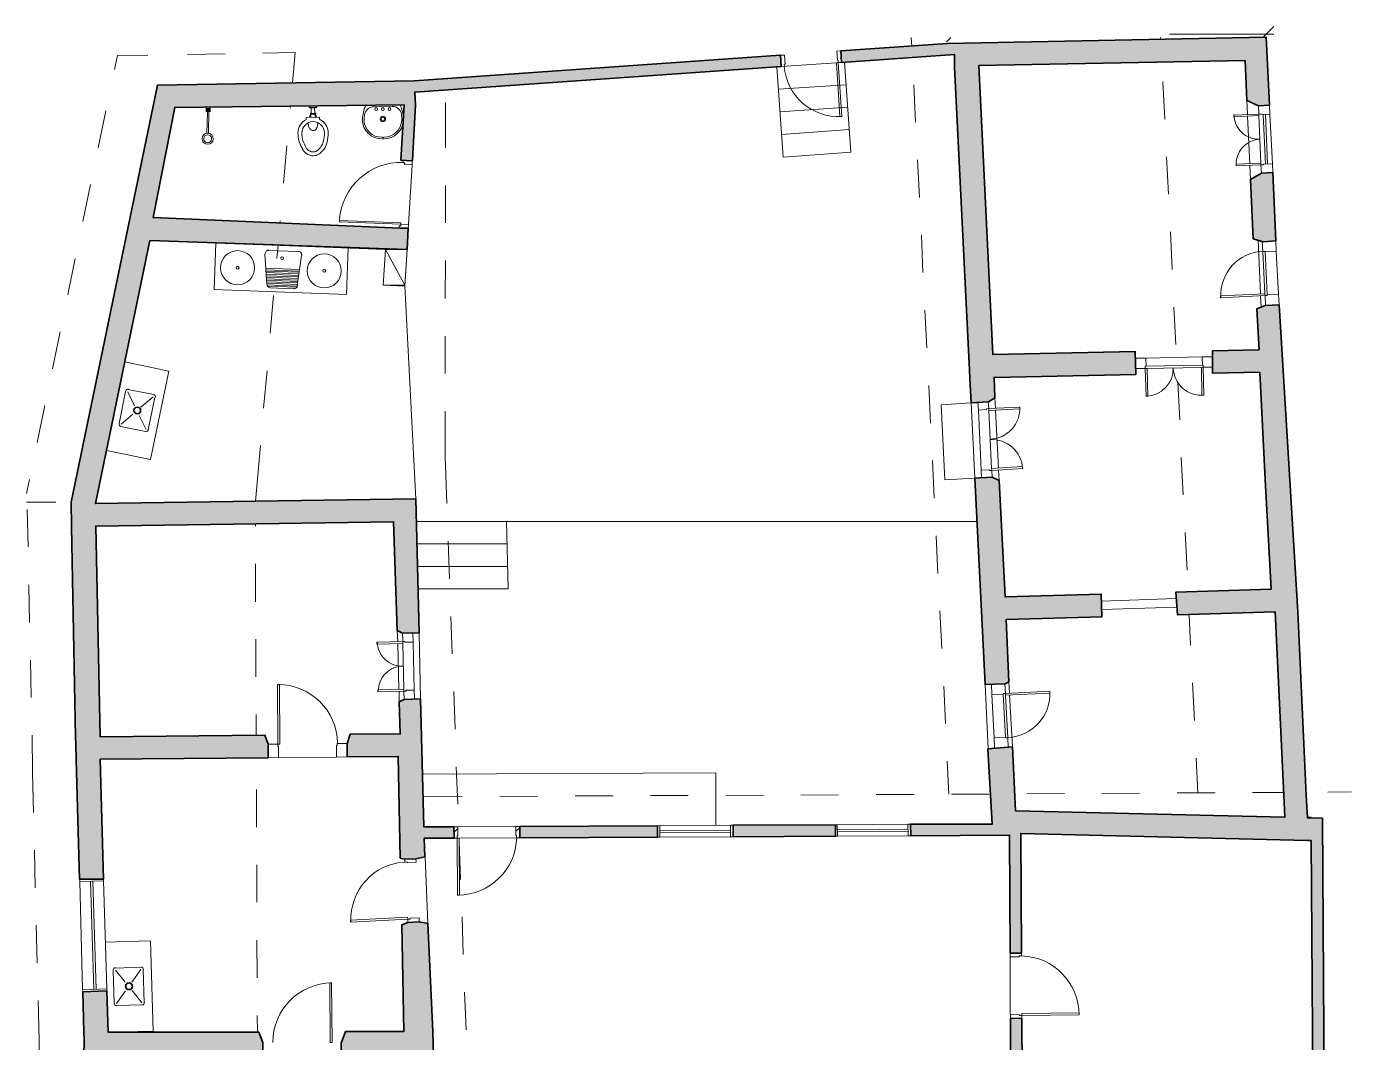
# Model space of a CAD drawing. Header units: millimetres. Extents: x 23597 to 41207, y -35756 to -8711.
# Drawn here: x 23597 to 41207, y -22216 to -8711 of the extents above; entities that cross this region are included whole.
import ezdxf

# ---------------------------------------------------------------- set-up
doc = ezdxf.new("R2010")
doc.units = ezdxf.units.MM
doc.layers.get('0').update_dxf_attribs({"color": 250, "lineweight": 25})
for name, color, linetype, lineweight in [('A-ALV-___-___-EXI', 250, 'Continuous', 35), ('A-COB-___-___-EXI', 250, 'Continuous', 25), ('A-ESC-___-___-EXI', 250, 'Continuous', 25), ('A-JAN-___-___-EXI', 250, 'Continuous', 25), ('A-MOB-___-___-EXI', 250, 'Continuous', 25), ('A-PIS-___-___-EXI', 250, 'Continuous', 25), ('A-POR-___-___-EXI', 250, 'Continuous', 25)]:
    doc.layers.add(name, color=color, linetype=linetype, lineweight=lineweight)

msp = doc.modelspace()

# ---------------------------------------------------------------- hatches: boundary and pattern name
at = {"layer": 'A-ALV-___-___-EXI'}
h = msp.add_hatch(color=11, dxfattribs=at)
h.paths.add_polyline_path([(41100, -34397), (40965, -28580), (40799, -24833), (40651, -24828), (40723, -24041), (40575, -24028), (40499, -24828), (39330, -24799), (39322, -25121), (40490, -25146), (40626, -28376), (39813, -28376), (39821, -28694), (40634, -28702), (40770, -34071), (39517, -34058), (39517, -34384)])
h.paths.add_polyline_path([(38708, -34376), (38708, -34050), (37133, -34035), (37103, -32830), (37023, -32834), (36883, -32839), (36803, -32843), (36833, -34041), (35823, -34037), (35770, -34138), (35770, -34359)])
h.paths.add_polyline_path([(33945, -34354), (34830, -34354), (34830, -34134), (34779, -34033), (33996, -34033), (33945, -34134), (33945, -34274)])
h.paths.add_polyline_path([(33009, -34350), (33010, -34130), (32954, -34028), (31930, -34024), (31896, -32830), (31594, -32842), (31629, -34033), (31189, -34028), (31138, -34164), (31138, -34346), (32676, -34349)])
h.paths.add_polyline_path([(29838, -34346), (29838, -34164), (29784, -34014), (29360, -34014), (29309, -32614), (29093, -32627), (29013, -32669), (29059, -34024), (28513, -34024), (28462, -34126), (28467, -34346)])
h.paths.add_polyline_path([(24690, -34346), (25825, -34346), (25825, -34126), (25770, -34024), (24999, -34024), (24792, -28728), (26511, -28719), (26511, -28579), (26408, -28402), (24792, -28410), (24660, -25171), (26273, -25154), (26324, -25057), (26320, -24837), (24656, -24850), (24682, -22398), (26739, -22398), (26739, -22216), (26684, -22077), (24682, -22081), (24665, -21530), (24347, -21543), (24360, -22081), (24364, -22182), (24360, -22398), (24336, -24873), (24334, -24913), (24334, -25057), (24339, -25171), (24410, -27032)])
h.paths.add_polyline_path([(26760, -34346), (27527, -34346), (27527, -34126), (27467, -34022), (26807, -34022), (26760, -34126)])
h.paths.add_polyline_path([(31561, -31522), (31642, -31518), (31710, -31518), (31862, -31509), (31786, -28694), (36705, -28673), (36773, -31514), (37074, -31514), (37006, -28664), (37819, -28664), (37810, -28352), (36985, -28345), (36942, -27267), (36824, -27229), (36642, -27237), (36684, -28342), (31091, -28293), (31091, -28702), (31485, -28702)])
h.paths.add_polyline_path([(29042, -31285), (29186, -31281), (29262, -31277), (29174, -28698), (29771, -28698), (29771, -28376), (29174, -28381), (29131, -27390), (28949, -27394), (28814, -27453), (28852, -28389), (27878, -28393), (27781, -28575), (27781, -28715), (28873, -28711), (28960, -31250)])
h.paths.add_polyline_path([(28911, -26298), (29093, -26289), (29089, -26255), (29042, -25099), (30037, -25095), (30033, -24773), (29017, -24782), (29004, -22394), (28996, -22072), (28932, -20633), (28814, -20612), (28666, -20620), (28585, -20650), (28610, -22072), (27836, -22072), (27781, -22223), (27781, -22394), (28750, -22394), (28687, -24803), (27218, -24820), (27220, -25040), (27273, -25138), (28721, -25121), (28767, -26255)])
h.paths.add_polyline_path([(36604, -26188), (36786, -26179), (36900, -26132), (36862, -25074), (38482, -25074), (38497, -25100), (38500, -24782), (38052, -24769), (38039, -22779), (39635, -22818), (39504, -24193), (39606, -24198), (39732, -22820), (40685, -22843), (40613, -23630), (40761, -23643), (40842, -22784), (40821, -19235), (40622, -19230), (40604, -18884), (40495, -16492), (40245, -12411), (40060, -12422), (39948, -12466), (39978, -13008), (39360, -13021), (39360, -13321), (39987, -13308), (40139, -16192), (38873, -16230), (38893, -16530), (40194, -16492), (40306, -18929), (40321, -19223), (36742, -19138), (36700, -18287), (36375, -18311), (36432, -19312), (35346, -19316), (35351, -19469), (36663, -19460), (36672, -21027), (36820, -21027), (36811, -19439), (40622, -19532), (40672, -19532), (40694, -22690), (36828, -22602), (36824, -21894), (36676, -21899), (36680, -22813), (36828, -22813), (36828, -22750), (37891, -22775), (37899, -24765), (36841, -24740), (36832, -23512), (36682, -23513), (36688, -24752), (36375, -24752), (36375, -25015), (36397, -25074), (36561, -25074)])
h.paths.add_polyline_path([(31358, -25091), (32730, -25087), (32755, -25023), (32751, -24845), (32751, -24761), (31358, -24765), (31358, -25023)])
h.paths.add_polyline_path([(33623, -25078), (35507, -25078), (35528, -25010), (35524, -24841), (35524, -24757), (33602, -24757), (33602, -25023)])
h.paths.add_polyline_path([(24301, -20044), (24622, -20044), (24576, -18452), (26807, -18431), (26807, -18251), (26765, -18131), (24576, -18152), (24516, -15353), (28475, -15294), (28522, -16742), (28594, -16776), (28814, -16772), (28771, -14989), (24512, -15053), (25236, -11556), (28657, -11674), (28670, -11391), (28562, -11391), (25279, -11251), (25566, -9786), (28615, -9752), (28572, -10489), (28721, -10497), (28725, -10489), (28767, -9752), (28756, -9583), (33627, -9244), (33619, -9092), (28747, -9434), (25338, -9490), (24190, -15032), (24195, -15357), (24250, -18156), (24254, -18249), (24258, -18461)])
h.paths.add_polyline_path([(28623, -19778), (28771, -19773), (28890, -19748), (28881, -19502), (29279, -19498), (29278, -19348), (28876, -19348), (28835, -17648), (28615, -17657), (28551, -17690), (28564, -18114), (27899, -18118), (27857, -18241), (27857, -18419), (28538, -18414), (28564, -19765), (28599, -19774)])
h.paths.add_polyline_path([(30152, -19494), (31985, -19485), (31985, -19337), (30152, -19346)])
h.paths.add_polyline_path([(32988, -19481), (34347, -19473), (34347, -19325), (32988, -19329)])
h.paths.add_polyline_path([(36337, -17458), (36602, -17448), (36655, -17424), (36616, -16594), (37891, -16556), (37882, -16256), (36603, -16294), (36523, -14748), (36430, -14701), (36202, -14714), (36295, -16597)])
h.paths.add_polyline_path([(36151, -13715), (36384, -13702), (36467, -13648), (36456, -13376), (38340, -13338), (38333, -13033), (36439, -13071), (36255, -9231), (39792, -9164), (39817, -9693), (39970, -9765), (40118, -9756), (40075, -8855), (35837, -8939), (34419, -9037), (34428, -9189), (35931, -9083), (35931, -9253), (36133, -13367), (36134, -13392)])
h.paths.add_polyline_path([(40032, -11572), (40202, -11560), (40160, -10654), (40012, -10662), (39864, -10743), (39902, -11535)])

# ---------------------------------------------------------------- linework, layer by layer
at = {"color": 28, "lineweight": 9}
msp.add_line((26638, -15019), (26638, -15021), dxfattribs=at)
at = {"layer": 'A-ALV-___-___-EXI', "color": 28, "lineweight": 9}
for p, q in [((35931, -9164), (35929, -9083)), ((30208, -9331), (30211, -9329)), ((30646, -9300), (30647, -9299)), ((30932, -9280), (30935, -9278)), ((36255, -9231), (36951, -9219)), ((36951, -9219), (36913, -9219)), ((36933, -9218), (36951, -9219)), ((38027, -9197), (38031, -9197)), ((39792, -9164), (38031, -9197)), ((25283, -9752), (25338, -9490)), ((28760, -9433), (28763, -9430)), ((29052, -9412), (29055, -9409)), ((29198, -9402), (29199, -9401)), ((29484, -9382), (29487, -9380)), ((29922, -9351), (29923, -9350)), ((30050, -9494), (30051, -9493)), ((25174, -10280), (25270, -9816)), ((25270, -9816), (25274, -9786)), ((25270, -9816), (25270, -9817)), ((25270, -9816), (25270, -9817)), ((25274, -9786), (25276, -9786)), ((25279, -11251), (25562, -9816)), ((25562, -9816), (25561, -9816)), ((28754, -9985), (28725, -10489)), ((28754, -9985), (28754, -9973)), ((24944, -11391), (24952, -11353)), ((24885, -11674), (24906, -11573)), ((24190, -15032), (24885, -11674)), ((24885, -11674), (24884, -11682)), ((24885, -11674), (24884, -11682)), ((28771, -14989), (28627, -12165)), ((36121, -13118), (36121, -13107)), ((36123, -13145), (36121, -13118)), ((39987, -13308), (39373, -13321)), ((36147, -13647), (36134, -13393)), ((40139, -16192), (40063, -14752)), ((24190, -15053), (24190, -15032)), ((24192, -15116), (24190, -15053)), ((24195, -15358), (24195, -15353)), ((24195, -15358), (24217, -16493)), ((36278, -16293), (36280, -16294)), ((36284, -16388), (36278, -16293)), ((36602, -16293), (37285, -16272)), ((36632, -16293), (36602, -16293)), ((36632, -16293), (36602, -16293)), ((37285, -16272), (37285, -16274)), ((40495, -16480), (40487, -16362)), ((40495, -16480), (40495, -16492)), ((40495, -16480), (40495, -16492)), ((36290, -16556), (36293, -16556)), ((36293, -16566), (36290, -16556)), ((26650, -18131), (26652, -18132)), ((28848, -18114), (28846, -18114)), ((28848, -18118), (28846, -18118)), ((26773, -18155), (26773, -18152)), ((26807, -18249), (26786, -18192)), ((26807, -18249), (26807, -18251)), ((26807, -18251), (26807, -18249)), ((28852, -18241), (28849, -18241)), ((28852, -18348), (28852, -18241)), ((28555, -19350), (28538, -18414)), ((28856, -18414), (28853, -18414)), ((28877, -19348), (28856, -18414)), ((40304, -18893), (40304, -18889)), ((40304, -18893), (40304, -18889)), ((40306, -18929), (40304, -18893)), ((36422, -19138), (36422, -19143)), ((36426, -19223), (36422, -19143)), ((28557, -19424), (28555, -19350)), ((28876, -19347), (28877, -19348)), ((28876, -19347), (28877, -19348)), ((30568, -19344), (30571, -19342)), ((30705, -19343), (30706, -19342)), ((31245, -19341), (31248, -19337)), ((31381, -19340), (31384, -19337)), ((31517, -19339), (31519, -19337)), ((31653, -19339), (31655, -19337)), ((33685, -19327), (33687, -19325)), ((33821, -19326), (33822, -19325)), ((33957, -19326), (33958, -19325)), ((36124, -19313), (36125, -19312)), ((36430, -19312), (36432, -19312)), ((40672, -19227), (40622, -19227)), ((40672, -19231), (40672, -19227)), ((40784, -19234), (40787, -19231)), ((29068, -19502), (29070, -19500)), ((29203, -19502), (29206, -19499)), ((30423, -19494), (30424, -19493)), ((30558, -19494), (30560, -19492)), ((30693, -19494), (30696, -19491)), ((31371, -19490), (31372, -19488)), ((31506, -19490), (31508, -19488)), ((33945, -19477), (33947, -19475)), ((36244, -19464), (36245, -19463)), ((36663, -19718), (36664, -19717)), ((36663, -19854), (36665, -19852)), ((36813, -19839), (36815, -19837)), ((40824, -19737), (40825, -19735)), ((36663, -19985), (36666, -19982)), ((36814, -19974), (36815, -19972)), ((40828, -20406), (40829, -20404)), ((36667, -20523), (36669, -20521)), ((36667, -20658), (36670, -20656)), ((36818, -20643), (36820, -20641)), ((36818, -20778), (36820, -20777)), ((28610, -22072), (28585, -20789)), ((36667, -20789), (36670, -20787)), ((40685, -21624), (40686, -21622)), ((40685, -21759), (40687, -21757)), ((40836, -21744), (40838, -21742)), ((40836, -21879), (40838, -21878)), ((26684, -22077), (26667, -22077)), ((29000, -22216), (28996, -22072))]:
    msp.add_line(p, q, dxfattribs=at)
at = {"layer": 'A-ALV-___-___-EXI', "color": 18, "lineweight": 15}
for p, q in [((28756, -9583), (33632, -9244)), ((28365, -11674), (25236, -11556)), ((36468, -13647), (36456, -13376)), ((39373, -13321), (39987, -13308)), ((37870, -16255), (36602, -16293)), ((28835, -17648), (28877, -19348)), ((26765, -18131), (26807, -18249)), ((26807, -18249), (26807, -18251)), ((24576, -18452), (24622, -20032)), ((36430, -19312), (36419, -19085)), ((40774, -19234), (40622, -19227))]:
    msp.add_line(p, q, dxfattribs=at)
at = {"layer": 'A-ALV-___-___-EXI'}
for points in [[(35837, -8939), (34419, -9037), (34428, -9189), (35931, -9083), (35931, -9253), (36121, -13107), (36129, -13272), (36129, -13292), (36133, -13367), (36134, -13392), (36151, -13715), (36384, -13702), (36467, -13648), (36456, -13376), (38340, -13338), (38333, -13033), (36439, -13071), (36255, -9231), (39792, -9164), (39817, -9693), (39970, -9765), (40118, -9756), (40075, -8855), (35837, -8939)], [(24258, -18461), (24301, -20044), (24622, -20044), (24576, -18452), (26807, -18431), (26807, -18251), (26765, -18131), (24576, -18152), (24516, -15353), (28475, -15294), (28522, -16742), (28594, -16776), (28814, -16772), (28771, -14989), (24512, -15053), (25236, -11556), (28657, -11674), (28670, -11391), (28562, -11391), (25279, -11251), (25566, -9786), (28615, -9752), (28572, -10489), (28721, -10497), (28725, -10489), (28767, -9752), (28756, -9583), (33627, -9244), (33619, -9092), (28747, -9434)], [(28747, -9434), (25338, -9490), (24190, -15032), (24195, -15353), (24195, -15357), (24250, -18156)], [(40607, -18929), (40495, -16492), (40245, -12411), (40060, -12422), (39948, -12466), (39978, -13008), (39360, -13021), (39360, -13321), (39987, -13308), (40062, -14731), (40139, -16192), (38873, -16230), (38893, -16530), (40194, -16492), (40306, -18929)], [(24250, -18156), (24254, -18249), (24258, -18461)], [(40306, -18929), (40321, -19223), (36742, -19138), (36700, -18287), (36375, -18311), (36432, -19312), (35346, -19316), (35351, -19469), (36663, -19460), (36672, -21027), (36820, -21027), (36811, -19439), (40622, -19532), (40672, -19532), (40694, -22690)], [(40842, -22784), (40821, -19235), (40622, -19230), (40607, -18929)], [(26739, -22398), (26739, -22216), (26684, -22077), (24682, -22081), (24665, -21530), (24347, -21543), (24360, -22081), (24364, -22182), (24360, -22398)], [(36828, -22602), (36824, -21894), (36676, -21899), (36680, -22813)]]:
    msp.add_lwpolyline(points, dxfattribs=at)
at = {"layer": 'A-ALV-___-___-EXI', "color": 18, "lineweight": 15, "flags": 128}
for points in [[(36129, -13279), (35931, -9253), (35928, -9083)], [(28570, -11391), (25279, -11251), (25562, -9816), (25566, -9786)], [(40139, -16192), (39987, -13308), (39373, -13321)], [(40620, -19184), (40495, -16480), (40482, -16279)], [(26807, -18431), (26947, -18427), (26947, -18279), (26938, -18279), (26938, -18249), (26807, -18249)], [(27857, -18419), (27717, -18423), (27717, -18270), (27726, -18270), (27726, -18241), (27857, -18241)]]:
    msp.add_lwpolyline(points, dxfattribs=at)
at = {"layer": 'A-ALV-___-___-EXI', "color": 28, "lineweight": 9, "flags": 128}
for points in [[(36933, -9218), (36951, -9219), (36913, -9219)], [(38020, -9197), (38031, -9197), (36951, -9219)], [(38020, -9197), (38031, -9197), (38027, -9197)], [(25276, -9786), (25274, -9786), (25283, -9752)], [(25276, -9786), (25274, -9786), (25276, -9786)], [(25561, -9815), (25562, -9816), (25566, -9786)], [(25561, -9815), (25562, -9816), (25561, -9816)], [(28657, -11674), (28369, -11674), (25236, -11556)], [(37084, -13363), (37146, -13363), (36456, -13376)], [(37118, -13363), (37146, -13363), (37084, -13363)], [(37146, -13362), (37146, -13363), (37118, -13363)], [(38130, -13342), (38225, -13342), (37146, -13363), (37146, -13362)], [(38130, -13342), (38225, -13342), (38146, -13342)], [(38146, -13342), (38225, -13342), (38225, -13340)], [(40025, -14049), (39987, -13308), (39373, -13321)], [(36280, -16293), (36278, -16293), (36202, -14748)], [(36280, -16293), (36278, -16293), (36280, -16294)], [(37340, -16272), (37285, -16272), (37870, -16255)], [(37310, -16273), (37285, -16272), (37340, -16272)], [(37310, -16273), (37285, -16272), (37285, -16274)], [(28813, -16739), (28814, -16742), (28806, -16467)], [(36290, -16514), (36290, -16556), (36293, -16556)], [(36293, -16556), (36290, -16556), (36293, -16556)], [(28846, -18112), (28848, -18114), (28840, -17866)], [(26765, -18131), (26650, -18131), (26765, -18131), (26650, -18131), (26652, -18132)], [(26807, -18249), (26765, -18131), (26773, -18152)], [(28846, -18112), (28848, -18114), (28846, -18114)], [(28846, -18118), (28848, -18118), (28848, -18114)], [(28846, -18118), (28848, -18118), (28846, -18118)], [(28849, -18240), (28852, -18241), (28848, -18118)], [(28849, -18240), (28852, -18241), (28849, -18241)], [(28853, -18414), (28856, -18414), (28853, -18412)], [(24594, -19089), (24622, -20032), (24622, -20030)], [(36432, -19312), (36430, -19312), (36426, -19227)], [(36432, -19312), (36430, -19312), (36432, -19312)], [(28592, -21048), (28589, -21048), (28585, -20650)]]:
    msp.add_lwpolyline(points, dxfattribs=at)
at = {"layer": 'A-ALV-___-___-EXI'}
for points in [[(39902, -11535), (40032, -11572), (40202, -11560), (40160, -10654), (40012, -10662), (39864, -10743)], [(36655, -17424), (36616, -16594), (37891, -16556), (37882, -16256), (36603, -16294), (36523, -14748), (36430, -14701), (36202, -14714), (36337, -17458), (36602, -17448)], [(28623, -19778), (28771, -19773), (28890, -19748), (28881, -19502), (29279, -19498), (29278, -19348), (28876, -19348), (28835, -17648), (28615, -17657), (28551, -17690), (28564, -18114), (27899, -18118), (27857, -18241), (27857, -18419), (28538, -18414), (28564, -19765), (28599, -19774)], [(30152, -19346), (30152, -19494), (31985, -19485), (31985, -19337)], [(32988, -19329), (32988, -19481), (34347, -19473), (34347, -19325)], [(29089, -26255), (29042, -25099), (30037, -25095), (30033, -24773), (29017, -24782), (29004, -22394), (28996, -22072), (28932, -20633), (28814, -20612), (28666, -20620), (28585, -20650), (28610, -22072), (27836, -22072), (27781, -22223), (27781, -22394), (28750, -22394), (28687, -24803), (27218, -24820), (27220, -25040), (27273, -25138), (28721, -25121), (28767, -26255), (28911, -26298), (29093, -26289)]]:
    msp.add_lwpolyline(points, close=True, dxfattribs=at)
at = {"layer": 'A-ALV-___-___-EXI', "color": 28, "lineweight": 9, "flags": 128}
for points in [[(40622, -19223), (40672, -19223)], [(40622, -19223), (40672, -19223)], [(26667, -22077), (26684, -22077)]]:
    msp.add_lwpolyline(points, close=True, dxfattribs=at)
at = {"layer": 'A-ALV-___-___-EXI', "color": 28, "lineweight": 9}
for points in [[(28105, -9758), (28104, -9758), (28103, -9759), (28103, -9760)], [(28563, -9756), (28562, -9754), (28561, -9753), (28560, -9753)], [(28585, -9954), (28585, -9952), (28585, -9949), (28585, -9947)]]:
    msp.add_open_spline(points, degree=3, dxfattribs=at)
at = {"layer": 'A-COB-___-___-EXI', "color": 28, "lineweight": 9}
for p, q in [((40032, -8855), (40176, -8711)), ((35363, -8972), (35357, -8858)), ((35825, -8914), (35880, -8858)), ((35880, -8858), (35825, -8914)), ((38670, -8858), (38671, -8883)), ((38789, -8812), (40177, -8812)), ((25736, -9083), (26235, -9075)), ((27132, -9460), (27167, -9058)), ((35414, -9985), (35389, -9485)), ((38699, -9447), (38725, -9943)), ((24550, -10324), (24652, -9833)), ((27103, -9799), (27106, -9769)), ((29165, -9722), (29165, -10324)), ((27014, -10794), (27057, -10298)), ((35465, -10984), (35439, -10485)), ((38750, -10442), (38776, -10942)), ((24347, -11302), (24449, -10811)), ((29165, -10823), (29165, -11323)), ((26965, -11323), (26968, -11293)), ((38801, -11441), (38822, -11941)), ((26925, -11793), (26941, -11615)), ((35511, -11983), (35490, -11484)), ((24144, -12280), (24245, -11793)), ((29165, -11822), (29161, -12326)), ((26837, -12788), (26879, -12288)), ((35562, -12982), (35537, -12483)), ((38848, -12441), (38873, -12940)), ((23941, -13262), (24042, -12771)), ((29161, -12826), (29161, -13325)), ((26748, -13783), (26794, -13287)), ((35613, -13982), (35588, -13482)), ((38898, -13440), (38924, -13939)), ((23737, -14240), (23839, -13749)), ((26638, -15021), (26705, -14282)), ((38945, -14439), (38970, -14938)), ((35660, -14981), (35638, -14481)), ((23597, -14921), (23636, -14731)), ((23619, -15629), (23606, -15133)), ((26641, -15322), (26642, -15353)), ((35710, -15980), (35685, -15480)), ((38996, -15438), (39021, -15938)), ((29220, -16052), (29199, -15552)), ((26642, -15853), (26642, -16357)), ((23636, -16632), (23627, -16132)), ((29254, -17051), (29237, -16552)), ((35761, -16979), (35736, -16480)), ((39050, -16526), (39068, -16937)), ((26646, -16856), (26646, -17356)), ((23657, -17631), (23649, -17132)), ((29292, -18050), (29275, -17551)), ((35812, -17978), (35787, -17479)), ((39093, -17436), (39119, -17936)), ((26650, -17855), (26650, -18132)), ((35854, -18914), (35833, -18478)), ((39144, -18436), (39165, -18897)), ((29330, -19049), (29309, -18550)), ((26654, -18855), (26654, -19354)), ((28866, -18952), (29389, -18948)), ((29889, -18948), (30389, -18944)), ((30888, -18939), (31392, -18939)), ((31892, -18935), (32391, -18935)), ((32891, -18931), (33390, -18927)), ((33890, -18927), (34390, -18922)), ((34889, -18918), (35393, -18918)), ((35893, -18914), (36392, -18914)), ((36892, -18910), (37391, -18905)), ((37891, -18905), (38390, -18901)), ((38890, -18897), (39394, -18897)), ((39893, -18893), (40304, -18893)), ((40893, -18889), (41207, -18886)), ((23712, -20159), (23704, -19659)), ((29364, -20049), (29347, -19549)), ((26659, -19854), (26659, -20353)), ((29402, -21048), (29385, -20548)), ((23737, -21158), (23725, -20658)), ((26659, -20857), (26663, -21357)), ((29440, -22047), (29419, -21547)), ((26663, -21856), (26665, -22077))]:
    msp.add_line(p, q, dxfattribs=at)
at = {"layer": 'A-COB-___-___-EXI', "color": 28, "lineweight": 9, "flags": 128}
for points in [[(24766, -9283), (24804, -9096), (25210, -9092)], [(27133, -9460), (27167, -9058), (26735, -9066)], [(29182, -15053), (29161, -14426), (29161, -13825)], [(23691, -19159), (23678, -18630), (23670, -18131)], [(23754, -22864), (23763, -22187), (23750, -21657)]]:
    msp.add_lwpolyline(points, dxfattribs=at)
msp.add_lwpolyline([(23597, -15032), (23987, -15032)], close=True, dxfattribs=at)
at = {"layer": 'A-ESC-___-___-EXI', "color": 28, "lineweight": 9}
for p, q in [((33627, -9244), (34423, -9189)), ((33589, -9545), (34491, -9485)), ((33611, -9845), (34512, -9782)), ((33632, -10146), (34533, -10082)), ((28786, -15590), (29986, -15590)), ((28793, -15891), (29991, -15891)), ((38877, -16314), (37885, -16348)), ((38886, -16429), (37888, -16462))]:
    msp.add_line(p, q, dxfattribs=at)
at = {"layer": 'A-ESC-___-___-EXI', "color": 28, "lineweight": 9, "flags": 128}
for points in [[(33568, -9248), (33653, -10446), (34555, -10383), (34470, -9186)], [(28801, -16187), (29999, -16187), (29978, -15290)], [(28873, -18651), (32760, -18630), (32760, -19333)]]:
    msp.add_lwpolyline(points, dxfattribs=at)
msp.add_lwpolyline([(35804, -14739), (36202, -14714), (36151, -13715), (35753, -13740)], close=True, dxfattribs=at)
at = {"layer": 'A-JAN-___-___-EXI', "color": 28, "lineweight": 9}
for p, q in [((38890, -16480), (38890, -16492)), ((38890, -16492), (38892, -16512)), ((32954, -19329), (32014, -19333)), ((35312, -19316), (34373, -19325)), ((32014, -19485), (32954, -19481)), ((35317, -19469), (34373, -19473)), ((24622, -20032), (24622, -20030)), ((40832, -21075), (40833, -21073))]:
    msp.add_line(p, q, dxfattribs=at)
at = {"layer": 'A-JAN-___-___-EXI', "color": 18, "lineweight": 15}
for p, q in [((32954, -19392), (32014, -19397)), ((32954, -19422), (32014, -19426)), ((35312, -19380), (34373, -19384)), ((35317, -19409), (34373, -19414)), ((24305, -20078), (24622, -20066)), ((24449, -20070), (24491, -21509)), ((24478, -20070), (24521, -21509)), ((24343, -21518), (24665, -21505)), ((24347, -21539), (24347, -21543)), ((24516, -21535), (24665, -21530))]:
    msp.add_line(p, q, dxfattribs=at)
at = {"layer": 'A-JAN-___-___-EXI', "color": 18, "lineweight": 15, "flags": 128}
for points in [[(31985, -19337), (32014, -19333), (32014, -19485), (31985, -19485)], [(32988, -19329), (32954, -19329), (32954, -19481), (32988, -19481)], [(34347, -19325), (34373, -19325), (34377, -19473), (34347, -19473)], [(35346, -19316), (35312, -19316), (35317, -19469), (35351, -19469)], [(24301, -20044), (24305, -20078), (24343, -21518), (24347, -21543)], [(24622, -20032), (24622, -20061), (24665, -21501), (24665, -21530)]]:
    msp.add_lwpolyline(points, dxfattribs=at)
at = {"layer": 'A-MOB-___-___-EXI', "color": 28, "lineweight": 9}
for p, q in [((25986, -9803), (26036, -9803)), ((26032, -9841), (25990, -9841)), ((25998, -9803), (25994, -9841)), ((26002, -9841), (25994, -10133)), ((26007, -9803), (26007, -9841)), ((26015, -9803), (26015, -9841)), ((26019, -9841), (26015, -10133)), ((26028, -9803), (26024, -9841)), ((27446, -9786), (27357, -9786)), ((27362, -9790), (27362, -9786)), ((27438, -9794), (27366, -9799)), ((27378, -9866), (27378, -9799)), ((27429, -9866), (27425, -9794)), ((27442, -9790), (27442, -9786)), ((27450, -9765), (27450, -9782)), ((28107, -9761), (28471, -9754)), ((28212, -9778), (28450, -9773)), ((27433, -9866), (27374, -9866)), ((27455, -9917), (27433, -9875)), ((28348, -10188), (28323, -10188)), ((28348, -10205), (28323, -10205)), ((27226, -11941), (26777, -11924)), ((27226, -11962), (26777, -11945)), ((27222, -11979), (26777, -11962)), ((27218, -12000), (26777, -11983)), ((27218, -12021), (26781, -12004)), ((27213, -12038), (26781, -12026)), ((27209, -12059), (26781, -12043)), ((27209, -12081), (26786, -12064)), ((27205, -12102), (26786, -12085)), ((27201, -12119), (26786, -12106)), ((27201, -12140), (26786, -12123)), ((27196, -12161), (26790, -12144)), ((27188, -12178), (26798, -12165)), ((24948, -13537), (25283, -13605)), ((24826, -13990), (24914, -13562)), ((24944, -13567), (25033, -13753)), ((25118, -13770), (25279, -13634)), ((25304, -13643), (25215, -14071)), ((24855, -13999), (25012, -13863)), ((25096, -13880), (25185, -14066)), ((25181, -14096), (24847, -14028)), ((24762, -21700), (24749, -21259)), ((24779, -21226), (25118, -21217)), ((24779, -21255), (24910, -21416)), ((24995, -21416), (25118, -21247)), ((25147, -21247), (25160, -21687)), ((24792, -21696), (24914, -21530)), ((24999, -21526), (25130, -21687)), ((25130, -21717), (24792, -21725))]:
    msp.add_line(p, q, dxfattribs=at)
at = {"layer": 'A-MOB-___-___-EXI', "color": 18, "lineweight": 15}
for p, q in [((26765, -11738), (26790, -12140)), ((27205, -11700), (26815, -11687)), ((27251, -11755), (27196, -12153)), ((27146, -12199), (26837, -12187))]:
    msp.add_line(p, q, dxfattribs=at)
at = {"layer": 'A-MOB-___-___-EXI', "color": 28, "lineweight": 9, "flags": 128}
for points in [[(25986, -9837), (25986, -9782), (26036, -9782), (26036, -9837)], [(27353, -9782), (27353, -9769), (27443, -9765)], [(27315, -9951), (27315, -9921), (27489, -9917), (27489, -9947)], [(27353, -9917), (27374, -9875), (27374, -9917)], [(27433, -9917), (27433, -9875), (27374, -9875)], [(24658, -14346), (25245, -14469), (25490, -13292), (24902, -13169)], [(24682, -22081), (25279, -22064), (25245, -20866), (24648, -20883)]]:
    msp.add_lwpolyline(points, dxfattribs=at)
at = {"layer": 'A-MOB-___-___-EXI', "color": 18, "lineweight": 15, "flags": 128}
msp.add_lwpolyline([(26113, -11590), (26091, -12208), (27848, -12275), (27874, -11653)], close=True, dxfattribs=at)
msp.add_lwpolyline([(28369, -11674), (28335, -12148), (28627, -12165), (28654, -11674)], dxfattribs=at)
at = {"layer": 'A-MOB-___-___-EXI', "color": 28, "lineweight": 9, "flags": 128}
for points in [[(28369, -11674), (28335, -12148), (28627, -12148), (28369, -11674), (28657, -11674), (28627, -12148)], [(28335, -12148), (28627, -12148), (28627, -12165)]]:
    msp.add_lwpolyline(points, close=True, dxfattribs=at)
at = {"layer": 'A-MOB-___-___-EXI', "color": 28, "lineweight": 9}
for points in [[(25986, -9835), (25985, -9838), (25988, -9841), (25992, -9841)], [(26034, -9841), (26038, -9841), (26040, -9838), (26041, -9835)], [(27353, -9780), (27353, -9783), (27356, -9786), (27359, -9786)], [(27362, -9788), (27362, -9792), (27364, -9794), (27368, -9794)], [(27440, -9794), (27443, -9794), (27446, -9792), (27446, -9788)], [(27448, -9786), (27452, -9786), (27455, -9783), (27455, -9780)], [(28105, -9760), (28077, -9819), (28063, -9883), (28064, -9948)], [(28213, -9778), (28149, -9778), (28095, -9826), (28087, -9890)], [(28244, -9790), (28234, -9790), (28225, -9799), (28225, -9810)], [(28225, -9810), (28225, -9820), (28234, -9828), (28244, -9828)], [(28263, -9809), (28263, -9799), (28255, -9790), (28244, -9790)], [(28244, -9828), (28255, -9828), (28263, -9819), (28263, -9809)], [(28333, -9790), (28322, -9790), (28314, -9799), (28314, -9810)], [(28314, -9810), (28314, -9820), (28323, -9828), (28333, -9828)], [(28352, -9809), (28352, -9799), (28343, -9790), (28333, -9790)], [(28333, -9828), (28344, -9828), (28352, -9819), (28352, -9809)], [(28422, -9790), (28411, -9790), (28403, -9799), (28403, -9810)], [(28403, -9810), (28403, -9820), (28412, -9828), (28422, -9828)], [(28441, -9809), (28441, -9799), (28432, -9790), (28422, -9790)], [(28422, -9828), (28433, -9828), (28441, -9819), (28441, -9809)], [(28584, -9883), (28574, -9819), (28519, -9773), (28455, -9773)], [(28606, -9929), (28604, -9869), (28589, -9810), (28562, -9756)], [(27316, -9947), (27247, -9981), (27204, -10052), (27205, -10129)], [(27404, -9976), (27321, -9978), (27255, -10045), (27256, -10129)], [(27340, -9993), (27340, -10007), (27342, -10020), (27346, -10033)], [(27344, -10034), (27347, -10045), (27352, -10056), (27359, -10065)], [(27376, -9862), (27373, -9862), (27370, -9865), (27370, -9869)], [(27370, -9869), (27370, -9872), (27373, -9875), (27376, -9875)], [(27556, -10125), (27555, -10042), (27487, -9975), (27404, -9976)], [(27442, -9869), (27442, -9865), (27439, -9862), (27436, -9862)], [(27436, -9875), (27439, -9875), (27442, -9872), (27442, -9869)], [(27450, -10063), (27457, -10053), (27461, -10043), (27464, -10032)], [(27463, -10030), (27466, -10017), (27467, -10003), (27467, -9990)], [(27607, -10125), (27606, -10047), (27561, -9978), (27492, -9945)], [(28060, -9948), (28062, -10092), (28179, -10207), (28323, -10205)], [(28082, -9961), (28090, -10087), (28196, -10185), (28323, -10184)], [(28089, -9889), (28086, -9910), (28085, -9932), (28086, -9953)], [(28086, -9951), (28086, -9954), (28086, -9957), (28086, -9959)], [(28333, -9905), (28313, -9905), (28297, -9921), (28297, -9941)], [(28297, -9941), (28297, -9961), (28314, -9977), (28334, -9976)], [(28333, -9917), (28320, -9917), (28310, -9928), (28310, -9941)], [(28310, -9941), (28310, -9954), (28321, -9964), (28333, -9964)], [(28369, -9940), (28369, -9920), (28353, -9904), (28333, -9905)], [(28356, -9940), (28356, -9927), (28346, -9917), (28333, -9917)], [(28333, -9964), (28346, -9964), (28357, -9953), (28356, -9940)], [(28334, -9976), (28353, -9976), (28369, -9960), (28369, -9940)], [(28348, -10184), (28475, -10183), (28579, -10082), (28585, -9955)], [(28349, -10205), (28483, -10204), (28593, -10100), (28605, -9969)], [(28585, -9949), (28585, -9927), (28584, -9906), (28580, -9884)], [(25931, -10201), (25930, -10242), (25962, -10276), (26003, -10277)], [(26006, -10129), (25965, -10128), (25931, -10160), (25931, -10201)], [(25952, -10202), (25951, -10231), (25974, -10255), (26003, -10256)], [(26006, -10150), (25977, -10149), (25952, -10173), (25952, -10202)], [(26003, -10256), (26033, -10257), (26057, -10233), (26057, -10204)], [(26003, -10277), (26044, -10278), (26078, -10246), (26079, -10205)], [(26079, -10205), (26080, -10164), (26047, -10130), (26006, -10129)], [(26057, -10204), (26058, -10175), (26035, -10151), (26006, -10150)], [(27205, -10127), (27205, -10169), (27211, -10209), (27222, -10249)], [(27256, -10127), (27256, -10163), (27261, -10200), (27271, -10235)], [(27357, -10064), (27363, -10073), (27371, -10081), (27381, -10087)], [(27382, -10088), (27389, -10093), (27398, -10095), (27406, -10095)], [(27406, -10095), (27415, -10095), (27423, -10092), (27431, -10088)], [(27428, -10090), (27438, -10084), (27445, -10076), (27451, -10066)], [(27543, -10235), (27552, -10199), (27557, -10163), (27556, -10126)], [(27592, -10248), (27602, -10208), (27607, -10167), (27607, -10126)], [(27226, -10250), (27235, -10283), (27250, -10315), (27269, -10343)], [(27265, -10344), (27284, -10372), (27308, -10395), (27336, -10412)], [(27275, -10236), (27283, -10264), (27295, -10291), (27311, -10315)], [(27307, -10316), (27322, -10337), (27340, -10355), (27362, -10369)], [(27363, -10366), (27376, -10374), (27391, -10379), (27407, -10379)], [(27407, -10379), (27422, -10379), (27438, -10374), (27451, -10365)], [(27453, -10367), (27474, -10353), (27493, -10334), (27507, -10313)], [(27480, -10409), (27508, -10391), (27532, -10368), (27549, -10340)], [(27508, -10314), (27524, -10290), (27536, -10263), (27543, -10235)], [(27551, -10342), (27570, -10313), (27584, -10281), (27592, -10247)], [(27336, -10410), (27357, -10423), (27382, -10430), (27407, -10430)], [(27407, -10430), (27433, -10429), (27457, -10422), (27478, -10408)], [(26995, -11772), (26985, -11772), (26976, -11780), (26976, -11791)], [(26976, -11791), (26976, -11801), (26985, -11810), (26995, -11810)], [(27014, -11791), (27014, -11780), (27006, -11772), (26995, -11772)], [(26995, -11810), (27006, -11810), (27014, -11801), (27014, -11791)], [(26403, -11899), (26392, -11899), (26384, -11907), (26384, -11918)], [(26384, -11918), (26384, -11928), (26392, -11937), (26403, -11937)], [(26422, -11918), (26422, -11907), (26413, -11899), (26403, -11899)], [(26403, -11937), (26413, -11937), (26422, -11928), (26422, -11918)], [(27554, -11941), (27544, -11941), (27535, -11949), (27535, -11960)], [(27535, -11960), (27535, -11971), (27544, -11979), (27554, -11979)], [(27573, -11960), (27573, -11949), (27565, -11941), (27554, -11941)], [(27554, -11979), (27565, -11979), (27573, -11971), (27573, -11960)], [(24953, -13534), (24935, -13530), (24919, -13541), (24915, -13558)], [(25312, -13639), (25315, -13622), (25304, -13605), (25287, -13601)], [(25069, -13766), (25042, -13766), (25020, -13788), (25020, -13814)], [(25020, -13814), (25020, -13841), (25042, -13863), (25069, -13863)], [(25069, -13774), (25047, -13774), (25029, -13792), (25029, -13814)], [(25029, -13814), (25029, -13837), (25047, -13855), (25069, -13855)], [(25118, -13814), (25118, -13788), (25096, -13766), (25069, -13766)], [(25109, -13814), (25109, -13792), (25091, -13774), (25069, -13774)], [(25069, -13855), (25091, -13855), (25109, -13837), (25109, -13814)], [(25069, -13863), (25096, -13863), (25118, -13841), (25118, -13814)], [(24826, -13990), (24823, -14007), (24834, -14024), (24851, -14027)], [(25181, -14095), (25198, -14099), (25215, -14088), (25219, -14071)], [(24780, -21221), (24763, -21222), (24749, -21236), (24749, -21254)], [(25151, -21244), (25151, -21226), (25136, -21213), (25119, -21213)], [(24959, -21420), (24932, -21420), (24910, -21442), (24910, -21469)], [(24910, -21469), (24910, -21496), (24932, -21518), (24959, -21518)], [(24959, -21429), (24937, -21429), (24919, -21447), (24919, -21469)], [(24919, -21469), (24919, -21491), (24937, -21509), (24959, -21509)], [(25008, -21469), (25008, -21442), (24986, -21420), (24959, -21420)], [(24999, -21469), (24999, -21447), (24981, -21429), (24959, -21429)], [(24959, -21518), (24986, -21518), (25008, -21496), (25008, -21469)], [(24959, -21509), (24981, -21509), (24999, -21491), (24999, -21469)], [(24762, -21694), (24762, -21712), (24777, -21725), (24795, -21725)], [(25133, -21717), (25151, -21716), (25165, -21702), (25164, -21684)]]:
    msp.add_open_spline(points, degree=3, dxfattribs=at)
at = {"layer": 'A-MOB-___-___-EXI', "color": 18, "lineweight": 15}
for points in [[(26403, -11691), (26277, -11691), (26176, -11792), (26176, -11918)], [(26629, -11918), (26629, -11792), (26528, -11691), (26403, -11691)], [(26783, -11698), (26773, -11707), (26768, -11721), (26769, -11735)], [(26819, -11683), (26806, -11682), (26792, -11688), (26783, -11698)], [(27244, -11717), (27235, -11706), (27223, -11700), (27209, -11700)], [(27255, -11755), (27257, -11741), (27253, -11728), (27244, -11717)], [(27554, -11734), (27429, -11734), (27328, -11835), (27328, -11960)], [(27781, -11960), (27781, -11835), (27679, -11734), (27554, -11734)], [(26176, -11918), (26176, -12043), (26277, -12144), (26403, -12144)], [(26403, -12144), (26528, -12144), (26629, -12043), (26629, -11918)], [(27328, -11960), (27328, -12085), (27429, -12187), (27554, -12187)], [(27554, -12187), (27679, -12187), (27781, -12085), (27781, -11960)], [(26790, -12137), (26792, -12161), (26812, -12181), (26837, -12182)], [(27150, -12195), (27175, -12196), (27197, -12178), (27200, -12153)]]:
    msp.add_open_spline(points, degree=3, dxfattribs=at)
at = {"layer": 'A-PIS-___-___-EXI', "color": 28, "lineweight": 9}
msp.add_line((28778, -15290), (36230, -15290), dxfattribs=at)
at = {"layer": 'A-POR-___-___-EXI', "color": 28, "lineweight": 9}
for p, q in [((35569, -8958), (35571, -8956)), ((34423, -9159), (34426, -9157)), ((35133, -8988), (35135, -8986)), ((35410, -9121), (35412, -9120)), ((31370, -9250), (31371, -9248)), ((32094, -9199), (32095, -9197)), ((31210, -9413), (31211, -9412)), ((39817, -9693), (39826, -9879)), ((39826, -9905), (39855, -10535)), ((39974, -9896), (40003, -10527)), ((40156, -10535), (40122, -9875)), ((28674, -11344), (28721, -10548)), ((39855, -10557), (39864, -10743)), ((40164, -10743), (40164, -10729)), ((40165, -10763), (40164, -10743)), ((28668, -11419), (28670, -11395)), ((39965, -11553), (39999, -12267)), ((40029, -11700), (40054, -12263)), ((40088, -12275), (40059, -11708)), ((40236, -12271), (40207, -11700)), ((39999, -12292), (40008, -12441)), ((39948, -12466), (40063, -12419)), ((40063, -12419), (40071, -12422)), ((38335, -13097), (38335, -13093)), ((38335, -13118), (38335, -13097)), ((39212, -13245), (38467, -13258)), ((39229, -13211), (38479, -13228)), ((36468, -13647), (36462, -13513)), ((36149, -13675), (36147, -13647)), ((36468, -13647), (36477, -13787)), ((36248, -13812), (36286, -14608)), ((36422, -14587), (36388, -13817)), ((36477, -13812), (36515, -14583)), ((36515, -14604), (36523, -14748)), ((36202, -14748), (36204, -14756)), ((36460, -14714), (36456, -14714)), ((36523, -14748), (36460, -14714)), ((40063, -14752), (40063, -14748)), ((28530, -16886), (28522, -16742)), ((28581, -16772), (28585, -16772)), ((28585, -16772), (28581, -16772)), ((28813, -16739), (28814, -16742)), ((28814, -16772), (28814, -16742)), ((28835, -17648), (28814, -16772)), ((28547, -17521), (28534, -16911)), ((36663, -17572), (36655, -17424)), ((28551, -17690), (28551, -17546)), ((36337, -17458), (36379, -18309)), ((36426, -17593), (36460, -18165)), ((36578, -17585), (36608, -18156)), ((36638, -18165), (36608, -17601)), ((36700, -18287), (36663, -17597)), ((36379, -18309), (36379, -18310)), ((36380, -18310), (36379, -18309)), ((26947, -18427), (27717, -18423)), ((29279, -19422), (29330, -19371)), ((29330, -19350), (30101, -19346)), ((30101, -19409), (30152, -19363)), ((30109, -19494), (29322, -19498)), ((28564, -19765), (28598, -19773)), ((28599, -19774), (28598, -19773)), ((28894, -19748), (28932, -20633)), ((28585, -20650), (28627, -20633)), ((28585, -20726), (28586, -20727)), ((28585, -20747), (28587, -20747)), ((28585, -20751), (28587, -20752)), ((28585, -20773), (28587, -20773)), ((28627, -20633), (28631, -20633)), ((28666, -20620), (28809, -20612)), ((28809, -20612), (28812, -20612)), ((28936, -20712), (28936, -20718)), ((28936, -20729), (28936, -20718)), ((28585, -20785), (28587, -20785)), ((28585, -20789), (28588, -20798)), ((36672, -21848), (36672, -21077)), ((36776, -21896), (36777, -21894))]:
    msp.add_line(p, q, dxfattribs=at)
at = {"layer": 'A-POR-___-___-EXI', "color": 18, "lineweight": 15}
for p, q in [((40063, -10540), (40033, -9879)), ((40092, -10540), (40063, -9879)), ((28669, -11413), (28670, -11395)), ((40032, -11572), (40020, -11573)), ((40063, -12419), (39948, -12466)), ((38335, -13111), (38335, -13118)), ((38475, -13118), (39224, -13101)), ((38340, -13338), (38340, -13258)), ((36240, -13711), (36151, -13715)), ((36341, -13705), (36240, -13711)), ((28750, -17534), (28737, -16894)), ((28610, -17521), (28598, -16911)), ((36464, -18304), (36379, -18309)), ((36379, -18310), (36379, -18309)), ((29278, -19350), (29279, -19350)), ((28771, -19773), (28894, -19748)), ((28809, -20612), (28812, -20612))]:
    msp.add_line(p, q, dxfattribs=at)
at = {"layer": 'A-POR-___-___-EXI', "color": 18, "lineweight": 15, "flags": 128}
for points in [[(33619, -9092), (33670, -9092), (33678, -9210), (33666, -9210), (33670, -9240), (33627, -9244)], [(34419, -9037), (34368, -9041), (34377, -9159), (34385, -9159), (34385, -9189), (34428, -9189)], [(40118, -9756), (40122, -9875), (40003, -9883), (40003, -9871), (39974, -9875), (39644, -9888), (39644, -9913), (39974, -9896), (39974, -9875), (39970, -9765)], [(28602, -10493), (28602, -10523), (28623, -10523), (28619, -10544), (28721, -10548), (28721, -10497)], [(40160, -10654), (40156, -10535), (40033, -10540), (40037, -10552), (40003, -10552), (39673, -10565), (39673, -10540), (40003, -10527), (40003, -10552), (40012, -10662)], [(28551, -11390), (28551, -11361), (28572, -11361), (28572, -11340), (28572, -11323), (27755, -11289), (27755, -11306)], [(27755, -11306), (28572, -11340), (28674, -11344), (28670, -11395)], [(40202, -11560), (40207, -11700), (40059, -11708), (40059, -11700), (40029, -11700), (40020, -11568)], [(39360, -13101), (39224, -13101), (39229, -13211), (39237, -13211)], [(39237, -13211), (39237, -13241), (39360, -13241)], [(36240, -13711), (36248, -13812), (36358, -13804), (36358, -13795), (36388, -13791), (36379, -13702)], [(36290, -14709), (36286, -14608), (36396, -14604), (36396, -14612), (36426, -14612), (36430, -14701)], [(28733, -16773), (28737, -16894), (28627, -16894), (28627, -16886), (28598, -16886), (28594, -16776)], [(28754, -17651), (28750, -17534), (28640, -17534), (28644, -17546), (28610, -17546), (28268, -17555), (28268, -17529), (28610, -17521), (28610, -17546), (28615, -17657)], [(36422, -17455), (36426, -17593), (36578, -17585), (36578, -17576), (36608, -17576), (36600, -17448)], [(36464, -18304), (36460, -18165), (36608, -18156), (36608, -18165), (36638, -18165), (36646, -18291)], [(30152, -19346), (30101, -19346), (30101, -19464), (30109, -19464), (30109, -19494), (30152, -19494)], [(28771, -19773), (28776, -19820), (28657, -19828), (28657, -19816), (28623, -19820), (28623, -19778)], [(36672, -21027), (36672, -21077), (36790, -21077), (36790, -21065), (36820, -21065), (36820, -21027)], [(36676, -21899), (36676, -21848), (36794, -21844), (36794, -21856), (36824, -21856), (36824, -21894)]]:
    msp.add_lwpolyline(points, dxfattribs=at)
for points in [[(34385, -9189), (34432, -9909), (34406, -9909), (34364, -9193)], [(40059, -12288), (39466, -12318), (39466, -12292), (40054, -12263)], [(40063, -12419), (40245, -12411), (40236, -12271), (40088, -12275), (40088, -12288), (40059, -12288)], [(38335, -13118), (38475, -13118), (38479, -13228), (38467, -13228), (38467, -13258), (38340, -13258)], [(38467, -13258), (38479, -13630), (38500, -13626), (38492, -13258)], [(39237, -13241), (39246, -13613), (39220, -13613), (39212, -13245)], [(36388, -13791), (36794, -13770), (36799, -13795), (36388, -13817)], [(36426, -14612), (36837, -14587), (36832, -14562), (36422, -14587)], [(28598, -16886), (28255, -16894), (28255, -16920), (28598, -16911)], [(26938, -18249), (26934, -17458), (26959, -17458), (26964, -18249)], [(36608, -17576), (37197, -17546), (37197, -17572), (36608, -17601)], [(29279, -19498), (29279, -19350), (29330, -19350), (29330, -19469), (29322, -19469), (29322, -19498)], [(29322, -19498), (29326, -20260), (29351, -20260), (29347, -19498)], [(28666, -20578), (27903, -20616), (27903, -20590), (28661, -20552)], [(28666, -20620), (28814, -20612), (28814, -20561), (28695, -20565), (28695, -20578), (28666, -20578)], [(27658, -22216), (27649, -21425), (27628, -21425), (27632, -22216)], [(36824, -21856), (37586, -21848), (37586, -21823), (36824, -21831)]]:
    msp.add_lwpolyline(points, close=True, dxfattribs=at)
at = {"layer": 'A-POR-___-___-EXI', "color": 28, "lineweight": 9, "flags": 128}
for points in [[(39948, -12466), (40063, -12419), (40071, -12422)], [(40106, -12419), (40063, -12419), (40241, -12411)], [(40106, -12419), (40063, -12419), (40241, -12411)], [(40106, -12419), (40063, -12419), (40071, -12422)], [(40106, -12419), (40063, -12419), (40071, -12422)], [(38335, -13118), (38340, -13258), (38338, -13256)], [(38340, -13338), (38225, -13342), (38225, -13340)], [(38338, -13256), (38340, -13258), (38338, -13258)], [(38340, -13338), (38340, -13258), (38338, -13258)], [(36228, -13711), (36240, -13711), (36151, -13715)], [(36228, -13711), (36240, -13711), (36236, -13710)], [(36384, -13702), (36240, -13711), (36236, -13710)], [(36203, -14748), (36202, -14748), (36202, -14714)], [(36203, -14748), (36202, -14748), (36204, -14756)], [(36455, -14714), (36460, -14714), (36447, -14710)], [(36455, -14714), (36460, -14714), (36456, -14714)], [(28585, -16772), (28581, -16772), (28522, -16742)], [(36405, -18309), (36379, -18309), (36464, -18304)], [(36380, -18310), (36379, -18309), (36405, -18309)], [(28811, -19765), (28822, -19765), (28771, -19773)], [(28814, -19764), (28822, -19765), (28811, -19765)], [(28814, -19764), (28822, -19765), (28884, -19749)], [(28587, -20747), (28585, -20747), (28585, -20726)], [(28587, -20747), (28585, -20747), (28587, -20747)], [(28587, -20751), (28585, -20751), (28585, -20747)], [(28587, -20751), (28585, -20751), (28587, -20752)], [(28587, -20773), (28585, -20773), (28585, -20751)], [(28587, -20773), (28585, -20773), (28587, -20773)], [(28587, -20785), (28585, -20785), (28585, -20773)], [(28631, -20633), (28627, -20633), (28666, -20620)], [(28631, -20633), (28627, -20633), (28631, -20633)], [(28587, -20785), (28585, -20785), (28587, -20785)], [(28588, -20789), (28585, -20789), (28585, -20785)], [(28588, -20789), (28585, -20789), (28588, -20798)]]:
    msp.add_lwpolyline(points, dxfattribs=at)
for points in [[(28585, -16772), (28581, -16772)], [(36405, -18309), (36379, -18309)], [(36405, -18309), (36379, -18309)]]:
    msp.add_lwpolyline(points, close=True, dxfattribs=at)
at = {"layer": 'A-POR-___-___-EXI', "color": 28, "lineweight": 9}
for points in [[(33667, -9238), (33695, -9634), (34037, -9932), (34433, -9907)], [(39644, -9883), (39645, -9972), (39683, -10058), (39748, -10119)], [(39748, -10119), (39813, -10180), (39900, -10213), (39990, -10209)], [(39991, -10210), (39902, -10214), (39818, -10253), (39758, -10320)], [(39758, -10320), (39698, -10387), (39668, -10475), (39674, -10564)], [(28602, -10519), (28160, -10504), (27786, -10842), (27757, -11283)], [(40030, -11696), (39705, -11713), (39455, -11989), (39471, -12314)], [(38478, -13626), (38682, -13621), (38843, -13452), (38839, -13249)], [(38839, -13250), (38841, -13352), (38886, -13449), (38963, -13518)], [(38963, -13518), (39040, -13587), (39143, -13621), (39246, -13612)], [(36692, -14064), (36766, -13983), (36804, -13875), (36798, -13766)], [(36406, -14197), (36515, -14193), (36618, -14145), (36692, -14064)], [(36700, -14306), (36620, -14234), (36513, -14196), (36405, -14202)], [(36836, -14588), (36830, -14479), (36781, -14378), (36700, -14306)], [(28259, -16892), (28261, -16982), (28300, -17066), (28365, -17127)], [(28365, -17127), (28431, -17188), (28518, -17220), (28608, -17216)], [(28607, -17212), (28518, -17211), (28432, -17247), (28369, -17310)], [(28369, -17310), (28305, -17374), (28270, -17460), (28272, -17549)], [(27730, -18239), (27726, -17805), (27371, -17455), (26936, -17458)], [(36642, -18164), (36966, -18146), (37216, -17870), (37200, -17545)], [(29331, -20256), (29755, -20255), (30101, -19917), (30113, -19493)], [(28629, -19817), (28211, -19838), (27889, -20194), (27909, -20611)], [(37586, -21848), (37585, -21423), (37247, -21077), (36823, -21065)], [(27656, -21425), (27221, -21427), (26870, -21781), (26870, -22215)]]:
    msp.add_open_spline(points, degree=3, dxfattribs=at)

doc.saveas('drawing.dxf')
